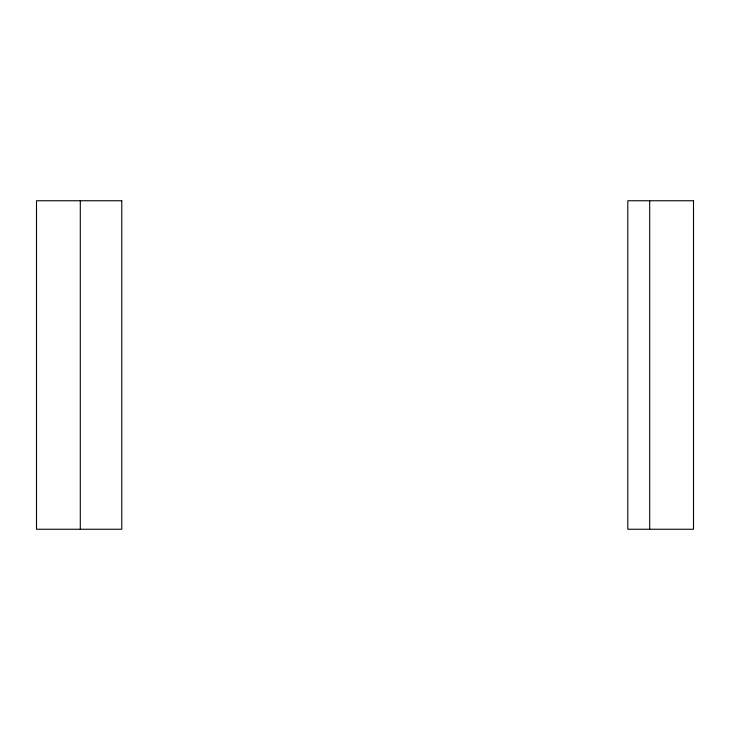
<?xml version="1.0" encoding="UTF-8"?>
<svg xmlns="http://www.w3.org/2000/svg" width="730" height="730" viewBox="0 0 730 730"><rect width="100%" height="100%" fill="white"/><g stroke="black" fill="none" stroke-linecap="round" stroke-linejoin="round"><path stroke-width="1.09" d="M649.7 200.75L649.7 529.25M80.3 200.75L80.3 529.25M121.764 200.75L36.5 200.75L36.5 529.25L121.764 529.25L121.764 200.75M693.5 200.75L627.8 200.75L627.8 529.25L693.5 529.25L693.5 200.75"/></g></svg>
